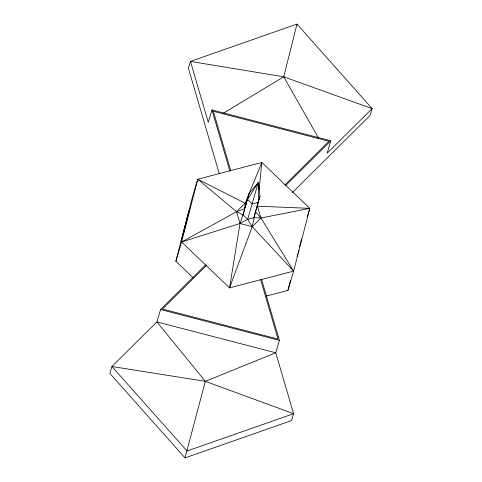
<?xml version="1.0" encoding="UTF-8"?>
<svg xmlns="http://www.w3.org/2000/svg" width="482" height="482" viewBox="0 0 482 482"><rect width="100%" height="100%" fill="white"/><g stroke="black" fill="none" stroke-linecap="round" stroke-linejoin="round"><path stroke-width="0.72" d="M257.774 203.229L257.478 206.194L255.701 210.929M259.105 189.878L261.834 162.44L197.734 179.25L192.029 198.524L175.882 261.25L192.933 277.578M266.082 296.093L287.935 290.363L293.64 271.089L260.937 218.015L255.448 211.61L252.207 226.667L229.54 287.899L181.587 241.982L197.734 179.25L246.386 203.85M318.602 138.177L283.735 76.795L296.972 24.1L190.456 61.413L188.42 68.299L219.226 173.538M299.641 246.724L301.527 238.843M181.587 241.982L236.56 211.682L244.567 208.778L245.29 203.024L261.834 162.44L309.787 208.357L293.64 271.089L229.54 287.899L240.018 223.497L243 214.87L249.122 193.409L258.328 182.497L260.003 196.234L253.881 217.701L247.658 219.328L240.018 223.497L181.587 241.982L175.882 261.25M249.122 193.409L243 214.87L247.658 219.328L252.207 226.667L293.64 271.089M287.935 290.363L290.501 280.379M261.593 279.494L279.421 340.4L275.752 352.794L205.332 381.346L185.028 457.9L109.878 373.393L111.92 366.513L156.909 321.922L160.578 309.528L205.567 264.937M297.111 256.394L297.834 253.628M298.195 252.249L298.738 250.176M258.328 182.497L258.43 202.326L252.207 203.958L247.549 199.5L258.328 182.497L247.658 219.328M296.972 24.1L372.122 108.607L327.133 153.198L330.803 140.81L211.96 109.938L208.29 122.326L190.456 61.413L283.735 76.795L372.122 108.607L370.08 115.487L292.351 192.535M187.064 217.84L187.95 214.858L180.979 241.476M256.273 208.814L260.003 196.234M307.251 216.924L309.787 208.357L257.478 206.194L260.937 218.015L252.207 226.667L240.018 223.497L236.56 211.682L197.734 179.25M285.121 184.733L328.941 141.298L213.345 111.27L230.715 170.604M285.814 185.401L330.803 140.81M206.26 265.606L162.434 309.046L278.03 339.075L260.66 279.735M223.636 113.065L283.735 76.795M185.028 457.9L291.544 420.587L293.58 413.701L275.752 352.794L156.909 321.922L205.332 381.346L293.58 413.701L187.07 451.019L111.92 366.513L205.332 381.346M309.787 208.357L260.937 218.015L253.881 217.701M246.724 203.398L245.29 203.024L236.56 211.682L243 214.87M160.578 309.528L279.421 340.4M211.96 109.938L229.787 170.845M184.419 229.089L183.666 232.414L189.751 208.778L184.419 229.089"/></g></svg>
